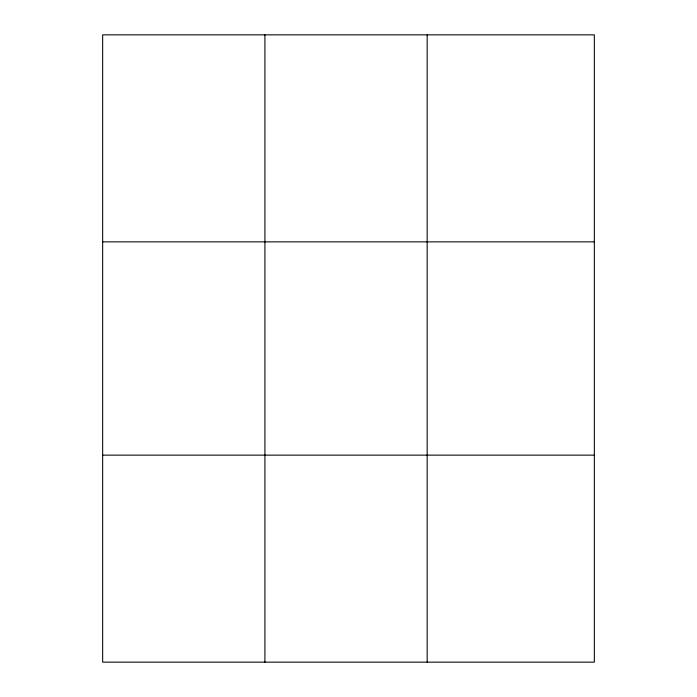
<?xml version="1.0" encoding="UTF-8"?>
<svg xmlns="http://www.w3.org/2000/svg" width="697" height="697" viewBox="0 0 697 697"><rect width="100%" height="100%" fill="white"/><g stroke="black" fill="none" stroke-linecap="round" stroke-linejoin="round"><path stroke-width="1.05" d="M264.912 662.15L264.912 34.85M427.174 662.15L427.174 34.85M594.341 455.141L594.341 662.15L102.659 662.15L102.659 34.85L594.341 34.85L594.341 455.141L102.659 455.141M102.659 241.859L594.341 241.859"/></g></svg>
